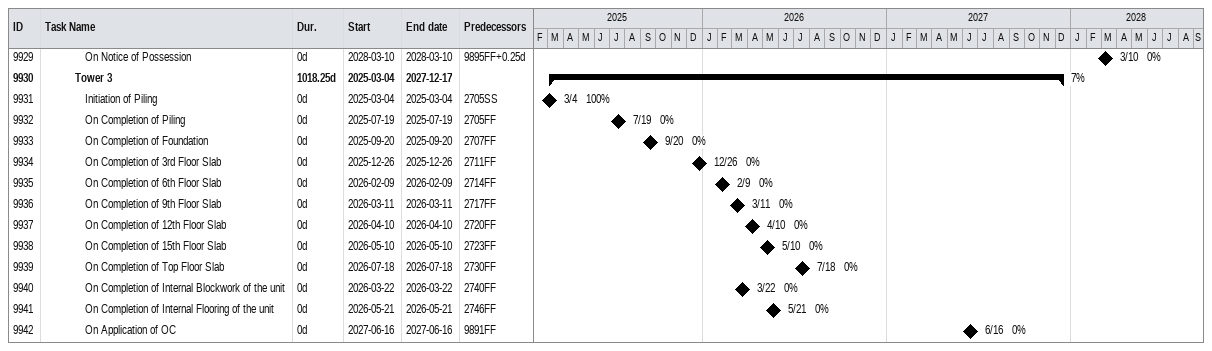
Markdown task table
| ID | Level | Task | Duration | Start | Finish | Predecessors | % complete |
|---|---|---|---|---|---|---|---|
| 9929 | 5 | On Notice of Possession | 0d | 2028-03-10 | 2028-03-10 | 9895FF+0.25d | 0 |
| 9930 | 4 | **Tower 3** | 1018.25d | 2025-03-04 | 2027-12-17 |  | 7 |
| 9931 | 5 | Initiation of Piling | 0d | 2025-03-04 | 2025-03-04 | 2705SS | 100 |
| 9932 | 5 | On Completion of Piling | 0d | 2025-07-19 | 2025-07-19 | 2705FF | 0 |
| 9933 | 5 | On Completion of Foundation | 0d | 2025-09-20 | 2025-09-20 | 2707FF | 0 |
| 9934 | 5 | On Completion of 3rd Floor Slab | 0d | 2025-12-26 | 2025-12-26 | 2711FF | 0 |
| 9935 | 5 | On Completion of 6th Floor Slab | 0d | 2026-02-09 | 2026-02-09 | 2714FF | 0 |
| 9936 | 5 | On Completion of 9th Floor Slab | 0d | 2026-03-11 | 2026-03-11 | 2717FF | 0 |
| 9937 | 5 | On Completion of 12th Floor Slab | 0d | 2026-04-10 | 2026-04-10 | 2720FF | 0 |
| 9938 | 5 | On Completion of 15th Floor Slab | 0d | 2026-05-10 | 2026-05-10 | 2723FF | 0 |
| 9939 | 5 | On Completion of Top Floor Slab | 0d | 2026-07-18 | 2026-07-18 | 2730FF | 0 |
| 9940 | 5 | On Completion of Internal Blockwork of the unit | 0d | 2026-03-22 | 2026-03-22 | 2740FF | 0 |
| 9941 | 5 | On Completion of Internal Flooring of the unit | 0d | 2026-05-21 | 2026-05-21 | 2746FF | 0 |
| 9942 | 5 | On Application of OC | 0d | 2027-06-16 | 2027-06-16 | 9891FF | 0 |
